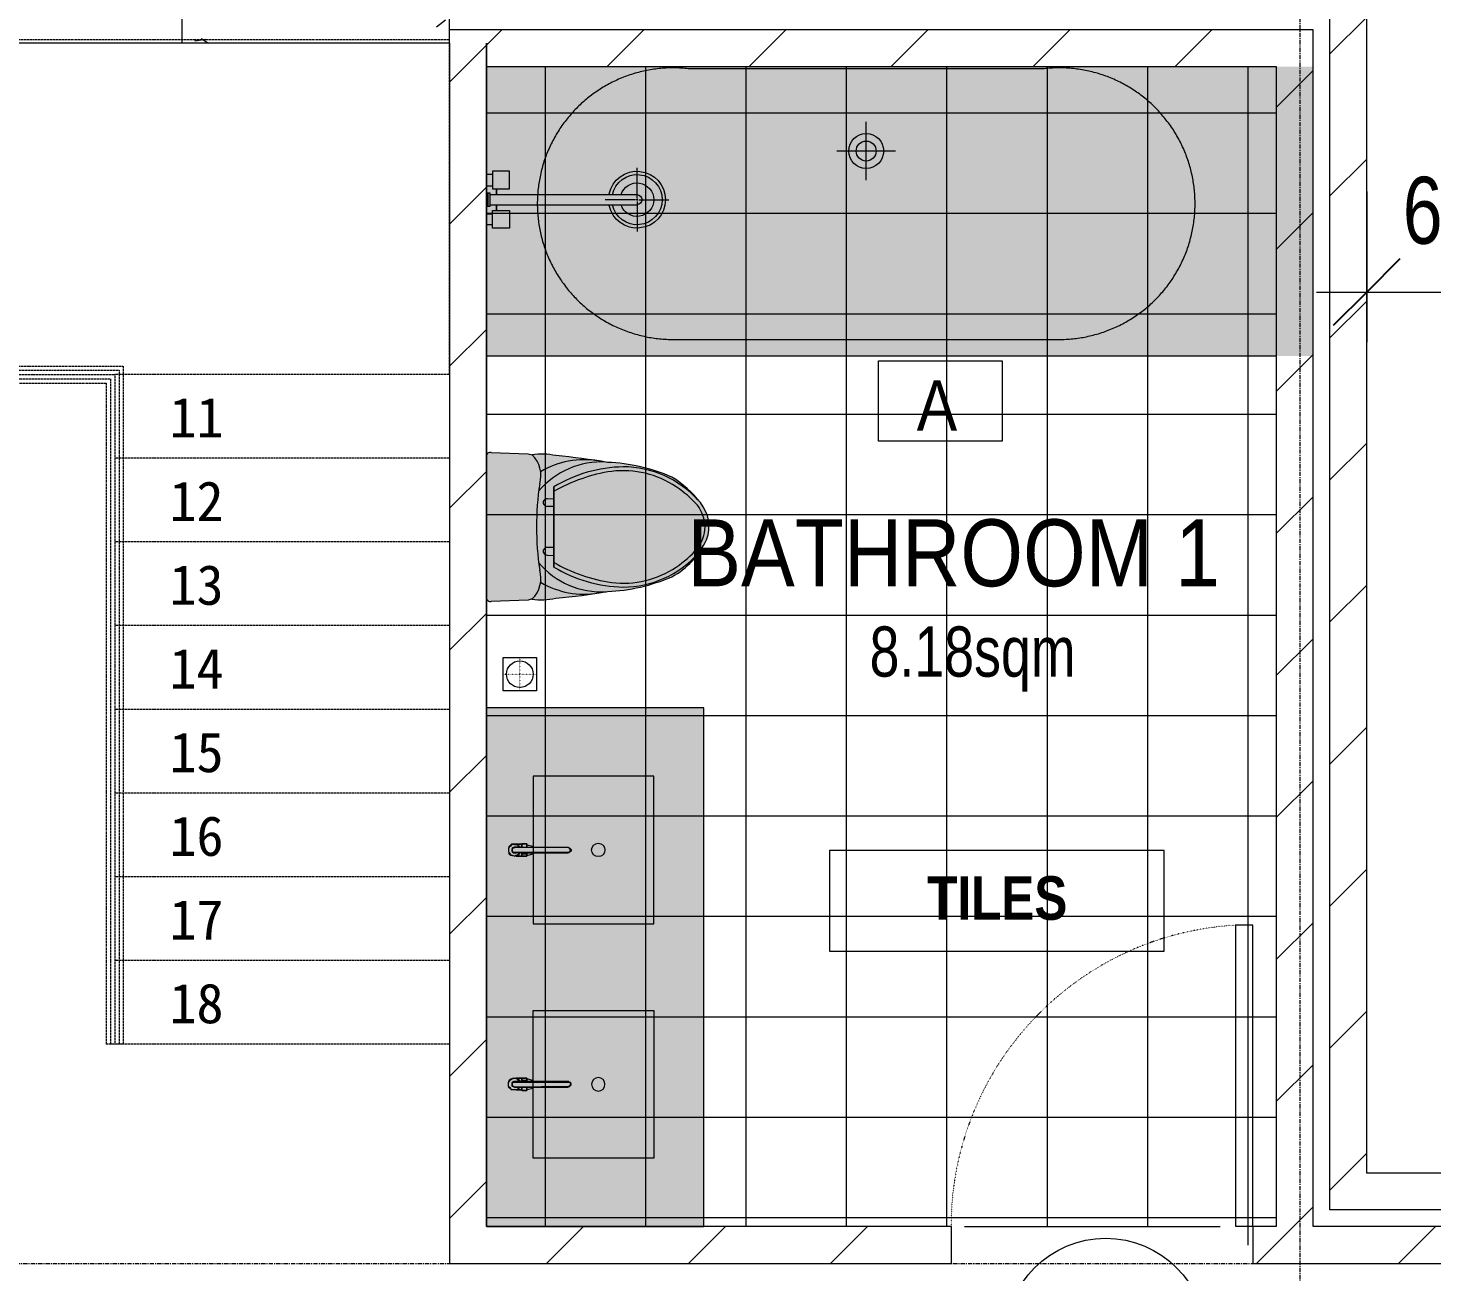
# Model space of a CAD drawing. Header units: millimetres. Extents: x -3370 to 37592, y -25802 to 13127.
# Drawn here: x 19155 to 23349, y 738 to 4453 of the extents above; entities that cross this region are included whole.
import ezdxf

# ---------------------------------------------------------------- set-up
doc = ezdxf.new("R2010")
doc.units = ezdxf.units.MM
for name, pattern in [('Dash - Tight', [4.5, 3, -1.5]), ('Dot - Tight', [1, 0, -1]), ('Grid Line', [22.225, 12.7, -3.175, 3.175, -3.175]), ('IMPORT-IMPORT-IMPORT-DASHDOT', [1016, 508, -254, 0, -254]), ('T-swing', [1.2, 0, -0.6, 0, -0.6])]:
    doc.linetypes.add(name, pattern=pattern)
for name, color, linetype, lineweight in [('A-ANNO-DIMS', 211, 'Continuous', 9), ('A-ANNO-DIMS-100', 211, 'Continuous', 9), ('A-ANNO-NOTE', 131, 'Continuous', 9), ('A-AREA-IDEN', 2, 'Continuous', 25), ('A-AREA-PATT', 32, 'Continuous', 9), ('A-DETL-GENF', 92, 'Continuous', 9), ('A-DETL-HDLN', 90, 'Dot - Tight', 9), ('A-DETL-THIN', 151, 'Continuous', 9), ('A-DOOR', 31, 'Continuous', 9), ('A-DOOR-IDEN', 31, 'Continuous', 9), ('A-FLOR-HRAL', 11, 'Continuous', 9), ('A-FLOR-HRAL-MBND', 5, 'Dash - Tight', 9), ('A-WALL', 113, 'Continuous', 18), ('A-WALL-PATT', 111, 'Continuous', 18), ('G-ANNO-TEXT', 231, 'Continuous', 9), ('LG Furniture_dwg _2_', 8, 'Continuous', 9), ('S-GRID', 1, 'Continuous', 9), ('S-STRS-ANNO', 31, 'Continuous', 9), ('S-STRS-MBND', 31, 'Dash - Tight', 9), ('图层 01', 7, 'Continuous', 9)]:
    doc.layers.add(name, color=color, linetype=linetype, lineweight=lineweight)
doc.styles.add('Avenir', font='', dxfattribs={"width": 0.9, "height": 150})
doc.styles.add('Avenir Heavy', font='', dxfattribs={"width": 0.9, "height": 200})
doc.styles.add('Avenir Medium', font='', dxfattribs={"width": 0.8, "height": 150})
doc.styles.add('Avenir_1', font='', dxfattribs={"width": 0.8, "height": 200})
doc.styles.add('Avenir_B_2', font='', dxfattribs={"width": 0.85, "height": 130})
doc.styles.add('宋体', font='', dxfattribs={"height": 119.0625})
doc.styles.get('Avenir').set_extended_font_data('Avenir')
doc.styles.get('Avenir Heavy').set_extended_font_data('Avenir Heavy')
doc.styles.get('Avenir Medium').set_extended_font_data('Avenir Medium')
doc.styles.get('Avenir_1').set_extended_font_data('Avenir')
doc.styles.get('Avenir_B_2').set_extended_font_data('Avenir', bold=True)
doc.styles.get('宋体').set_extended_font_data('SimSun')
doc.dimstyles.new('OJID-2_0mm_Diagonal_Tick', dxfattribs={"dimscale": 304.8, "dimtxt": 282.499429, "dimasz": 0.656168, "dimexe": 0.492126, "dimexo": 0.0625, "dimgap": 0.164042, "dimtad": 1, "dimdsep": 46, "dimtxsty": 'Avenir_1', "dimblk1": 'OBLIQUE', "dimblk2": 'OBLIQUE', "dimsah": 1, "dimcen": 0.09, "dimdle": 0.492126, "dimazin": 3, "dimtfac": 1, "dimtdec": 4, "dimtix": 1, "dimtmove": 0, "dimatfit": 3, "dimfxl": 0.984252, "dimfxlon": 1, "dimtvp": 1, "dimtolj": 1, "dimarcsym": 2})
pattern_1 = [(45, (0, 0), (-212.132, 212.132), [])]

# ---------------------------------------------------------------- blocks, each defined once
blk = doc.blocks.new('栏杆扶手 - 栏杆扶手-1525653-Lower Ground Floor')
at = {"layer": 'A-FLOR-HRAL'}
for p, q in [((18344, 3151.5), (18318.6, 3139.7)), ((18344, 3151.5), (18318.6, 3139.7)), ((18344, 3151.5), (18318.6, 3139.7)), ((18344, 3151.5), (18331.3, 3145.6)), ((18344, 3151.5), (18331.3, 3145.6)), ((18344, 3151.5), (18331.3, 3145.6)), ((18331.3, 3142.6), (18331.3, 3145.6)), ((18356.7, 3151.5), (18344, 3151.5)), ((18356.7, 3151.5), (18344, 3151.5)), ((18369.4, 3151.5), (18344, 3151.5)), ((18356.7, 3151.5), (18344, 3151.5)), ((18369.4, 3151.5), (18344, 3151.5)), ((18369.4, 3151.5), (18344, 3151.5)), ((18356.7, 3148.6), (18356.7, 3151.5)), ((18369.4, 1168.4), (18369.4, 3151.5)), ((18318.6, 1168.4), (18318.6, 3139.7)), ((18369.4, 1168.4), (18318.6, 1168.4))]:
    blk.add_line(p, q, dxfattribs=at)
at = {"layer": 'A-FLOR-HRAL-MBND'}
for p, q in [((18318.6, 3443.8), (19439.4, 3443.8)), ((18318.6, 3139.7), (18318.6, 3443.8)), ((19439.4, 3443.8), (19439.4, 1668.4)), ((18331.3, 3431.1), (19426.7, 3431.1)), ((18331.3, 3145.6), (18331.3, 3431.1)), ((18331.3, 3431.1), (19426.7, 3431.1)), ((18331.3, 3145.6), (18331.3, 3431.1)), ((18356.7, 3405.7), (19401.3, 3405.7)), ((18356.7, 3151.5), (18356.7, 3405.7)), ((18356.7, 3405.7), (19401.3, 3405.7)), ((18356.7, 3151.5), (18356.7, 3405.7)), ((19401.3, 3405.7), (19401.3, 1668.4)), ((19401.3, 3405.7), (19401.3, 1668.4)), ((19426.7, 3431.1), (19426.7, 1668.4)), ((19426.7, 3431.1), (19426.7, 1668.4)), ((18369.4, 3393), (19388.6, 3393)), ((18369.4, 3151.5), (18369.4, 3393)), ((19388.6, 3393), (19388.6, 1668.4)), ((19388.6, 1668.4), (19388.6, 1418.4)), ((19401.3, 1668.4), (19401.3, 1418.4)), ((19401.3, 1668.4), (19401.3, 1418.4)), ((19426.7, 1668.4), (19426.7, 1418.4)), ((19426.7, 1668.4), (19426.7, 1418.4)), ((19439.4, 1668.4), (19439.4, 1418.4)), ((19439.4, 1418.4), (19388.6, 1418.4)), ((19426.7, 1418.4), (19401.3, 1418.4)), ((19426.7, 1418.4), (19401.3, 1418.4))]:
    blk.add_line(p, q, dxfattribs=at)
blk = doc.blocks.new('M_Single-Flush - 900 x 2400mm In-1960867-Lower Ground Floor')
at = {"layer": 'A-DOOR'}
for p, q in [((399, 55), (399, 955.2)), ((450, 955.2), (399, 955.2)), ((450, 55), (450, 955.2)), ((450, 55), (399, 55))]:
    blk.add_line(p, q, dxfattribs=at)
at = {"layer": 'A-DOOR', "linetype": 'T-swing'}
blk.add_arc((450, 55), 901.7, 93.2424, 180, dxfattribs=at)
blk = doc.blocks.new('LG Furniture_dwg _2__LG Furniture_dwg _2__LG Furniture_dwg_30-1786694-Lower Ground Floor-2227241-Lower Ground Floor-2333695-Lower Ground Floor')
at = {"layer": 'LG Furniture_dwg _2_', "color": 7}
for p, q in [((-3354.9, -9638.9), (-4213.8, -9638.9)), ((-4176.4, -10240.7), (-3384.4, -10240.7))]:
    blk.add_line(p, q, dxfattribs=at)
at = {"layer": 'LG Furniture_dwg _2_', "color": 7, "linetype": 'IMPORT-IMPORT-IMPORT-DASHDOT'}
for p, q in [((-3780.4, -9992.7), (-3780.4, -10122.7)), ((-3845.4, -10057.7), (-3715.4, -10057.7))]:
    blk.add_line(p, q, dxfattribs=at)
at = {"layer": 'LG Furniture_dwg _2_', "color": 7}
for radius in [38.9, 22.2]:
    blk.add_circle((-3780.4, -10057.7), radius, dxfattribs=at)
for points, knots in [([(-4205.9, -9638.9), (-4336.4, -9637.2), (-4427.1, -9731.1), (-4517.7, -9825.1), (-4511.3, -9955.5), (-4504.9, -10085.9), (-4405.5, -10170.5), (-4306.1, -10255.2), (-4176.4, -10240.7)], [0, 0, 0, 246.441837, 246.441837, 492.883675, 492.883675, 739.325512, 739.325512, 985.76735, 985.76735, 985.76735]), ([(-3384.4, -10240.7), (-3254.7, -10255.2), (-3155.3, -10170.5), (-3055.9, -10085.9), (-3049.5, -9955.5), (-3043.1, -9825.1), (-3133.8, -9731.1), (-3224.4, -9637.2), (-3354.9, -9638.9)], [1977.74235, 1977.74235, 1977.74235, 2224.184187, 2224.184187, 2470.626025, 2470.626025, 2717.067862, 2717.067862, 2963.509699, 2963.509699, 2963.509699])]:
    blk.add_rational_spline(points, [1, 0.917833031215, 1, 0.917833031215, 1, 0.917833031215, 1, 0.917833031215, 1], degree=2, knots=knots, dxfattribs=at)
blk = doc.blocks.new('LG Furniture_dwg _2__LG Furniture_dwg _2__LG Furniture_dwg_A$C392C6697-1786691-Lower Ground Floor-2227239-Lower Ground Floor-2333694-Lower Ground Floor')
at = {"layer": '图层 01'}
for p, q in [((-510.7, -131), (-507.3, -112.3)), ((-478.5, -131), (-483.6, -112.3))]:
    blk.add_line(p, q, dxfattribs=at)
at = {"layer": '图层 01', "flags": 128}
for points in [[(-715.8, 248.2), (-715.8, -112.3), (-275.1, -112.3), (-275.1, 248.2)], [(-503.9, -185.3), (-512.4, -176.8), (-510.7, -159.8), (-503.9, -153), (-503.9, -170), (-502.3, -170), (-502.3, -173.4), (-500.6, -175.1), (-490.4, -175.1), (-488.7, -171.7), (-488.7, -153), (-485.3, -154.7), (-481.9, -154.7), (-481.9, -158.1), (-480.2, -159.8), (-478.5, -159.8), (-478.5, -164.9), (-476.8, -166.6), (-478.5, -173.4), (-480.2, -178.5), (-481.9, -181.9), (-485.3, -183.6), (-487, -185.3), (-485.3, -183.6), (-481.9, -181.9), (-480.2, -178.5), (-478.5, -173.4), (-476.8, -148), (-476.8, -131), (-487, -131), (-487, -7.2), (-488.7, -7.2), (-488.7, -3.8), (-490.4, -3.8), (-490.4, -0.4), (-495.5, -0.4), (-497.2, 1.3), (-497.2, -0.4), (-500.6, -2.1), (-502.3, -7.2), (-503.9, -131), (-514.1, -131), (-514.1, -146.3), (-512.4, -146.3), (-512.4, -176.8)], [(-503.9, -146.3), (-503.9, -131), (-514.1, -131), (-514.1, -146.3)]]:
    blk.add_lwpolyline(points, close=True, dxfattribs=at)
for points in [[(-487, -7.2), (-487, -12.3), (-487, -24.2), (-487, -42.8), (-487, -64.9), (-487, -90.3), (-487, -114), (-487, -136.1), (-487, -153), (-487, -163.2), (-487, -166.6), (-487, -170), (-488.7, -171.7), (-490.4, -173.4), (-490.4, -175.1), (-493.8, -175.1), (-495.5, -175.1), (-497.2, -175.1), (-498.9, -175.1), (-500.6, -173.4), (-502.3, -171.7), (-502.3, -170), (-503.9, -166.6), (-503.9, -161.5), (-503.9, -149.7), (-503.9, -131), (-503.9, -109), (-503.9, -85.2), (-503.9, -61.5), (-503.9, -39.4), (-503.9, -22.5), (-503.9, -10.6), (-503.9, -7.2), (-502.2, -5.5), (-502.2, -3.8), (-500.6, -2.1), (-498.9, -0.4), (-497.2, 1.3), (-495.5, 1.3), (-493.8, 1.3), (-490.4, -0.4), (-490.4, -2.1), (-488.7, -3.8), (-487, -5.5), (-487, -7.2)], [(-490.4, -175.1), (-488.7, -173.4), (-487, -171.7), (-487, -161.5), (-488.7, -161.5), (-488.7, -3.8), (-490.4, -3.8), (-495.5, 1.3), (-495.5, -0.4), (-498.9, -2.1), (-502.3, -5.5), (-503.9, -170), (-502.3, -170), (-502.3, -173.4), (-500.6, -175.1)], [(-512.4, -163.2), (-512.4, -146.3), (-510.7, -146.3), (-507.3, -146.3), (-503.9, -146.3), (-505.6, -146.3), (-509, -146.3), (-512.4, -146.3), (-514.1, -146.3), (-514.1, -131)], [(-510.7, -159.8), (-512.4, -159.8), (-512.4, -161.5), (-512.4, -159.8), (-510.7, -159.8), (-505.6, -154.7), (-503.9, -151.4), (-503.9, -146.3), (-512.4, -146.3), (-512.4, -159.8)], [(-503.9, -151.4), (-507.3, -154.7), (-510.7, -158.1), (-512.4, -163.2), (-512.4, -166.6), (-512.4, -171.7), (-510.7, -176.8), (-507.3, -180.2), (-503.9, -183.6), (-500.6, -185.3), (-495.5, -185.3), (-490.4, -185.3), (-487, -183.6), (-481.9, -180.2), (-480.2, -176.8), (-478.5, -171.7), (-476.8, -166.6), (-478.5, -163.2), (-480.2, -158.1), (-481.9, -154.7), (-487, -151.4)], [(-483.6, -131), (-487, -131), (-483.6, -131), (-483.6, -146.3), (-487, -146.3), (-483.6, -146.3), (-480.2, -146.3), (-476.8, -146.3), (-476.8, -163.2), (-476.8, -146.3), (-487, -146.3), (-487, -153), (-483.6, -156.4), (-480.2, -156.4), (-480.2, -159.8), (-478.5, -159.8), (-478.5, -163.2), (-476.8, -163.2)], [(-478.5, -146.3), (-480.2, -146.3), (-481.9, -146.3), (-487, -146.3), (-487, -131)], [(-476.8, -146.3), (-483.6, -146.3), (-483.6, -131), (-476.8, -131), (-476.8, -146.3), (-476.8, -131)], [(-480.2, -156.4), (-481.9, -156.4), (-480.2, -156.4)]]:
    blk.add_lwpolyline(points, dxfattribs=at)
at = {"layer": '图层 01'}
blk.add_circle((-495.5, 82.5), 20, dxfattribs=at)
for points in [[(-514.1, -131), (-514.1, -131), (-512.4, -131), (-512.4, -131)], [(-512.4, -131), (-512.4, -131), (-514.1, -131), (-514.1, -131)], [(-512.4, -131), (-512.4, -131), (-509, -131), (-509, -131)], [(-509, -131), (-509, -131), (-512.4, -131), (-512.4, -131)], [(-509, -131), (-509, -131), (-505.6, -131), (-505.6, -131)], [(-505.6, -131), (-505.6, -131), (-509, -131), (-509, -131)], [(-505.6, -131), (-505.6, -131), (-503.9, -131), (-503.9, -131)], [(-503.9, -131), (-503.9, -131), (-505.6, -131), (-505.6, -131)], [(-481.9, -131), (-481.9, -131), (-487, -131), (-487, -131)], [(-483.6, -131), (-483.6, -131), (-480.2, -131), (-480.2, -131)], [(-480.2, -131), (-480.2, -131), (-481.9, -131), (-481.9, -131)], [(-476.8, -131), (-476.8, -131), (-480.2, -131), (-480.2, -131)], [(-480.2, -131), (-480.2, -131), (-476.8, -131), (-476.8, -131)], [(-478.5, -161.5), (-478.5, -161.5), (-478.5, -159.8), (-478.5, -159.8)], [(-478.5, -159.8), (-478.5, -159.8), (-478.5, -161.5), (-478.5, -161.5)]]:
    blk.add_open_spline(points, degree=3, dxfattribs=at)
blk = doc.blocks.new('LG Furniture_dwg _2__LG Furniture_dwg _2__LG Furniture_dwg_A$C392C6697-1786695-Lower Ground Floor-2227242-Lower Ground Floor-2333696-Lower Ground Floor')
at = {"layer": '图层 01'}
for p, q in [((-510.7, -131), (-507.3, -112.3)), ((-478.5, -131), (-483.6, -112.3))]:
    blk.add_line(p, q, dxfattribs=at)
at = {"layer": '图层 01', "flags": 128}
for points in [[(-715.8, 248.2), (-715.8, -112.3), (-275.1, -112.3), (-275.1, 248.2)], [(-503.9, -185.3), (-512.4, -176.8), (-510.7, -159.8), (-503.9, -153), (-503.9, -170), (-502.3, -170), (-502.3, -173.4), (-500.6, -175.1), (-490.4, -175.1), (-488.7, -171.7), (-488.7, -153), (-485.3, -154.7), (-481.9, -154.7), (-481.9, -158.1), (-480.2, -159.8), (-478.5, -159.8), (-478.5, -164.9), (-476.8, -166.6), (-478.5, -173.4), (-480.2, -178.5), (-481.9, -181.9), (-485.3, -183.6), (-487, -185.3), (-485.3, -183.6), (-481.9, -181.9), (-480.2, -178.5), (-478.5, -173.4), (-476.8, -148), (-476.8, -131), (-487, -131), (-487, -7.2), (-488.7, -7.2), (-488.7, -3.8), (-490.4, -3.8), (-490.4, -0.4), (-495.5, -0.4), (-497.2, 1.3), (-497.2, -0.4), (-500.6, -2.1), (-502.3, -7.2), (-503.9, -131), (-514.1, -131), (-514.1, -146.3), (-512.4, -146.3), (-512.4, -176.8)], [(-503.9, -146.3), (-503.9, -131), (-514.1, -131), (-514.1, -146.3)]]:
    blk.add_lwpolyline(points, close=True, dxfattribs=at)
for points in [[(-487, -7.2), (-487, -12.3), (-487, -24.2), (-487, -42.8), (-487, -64.9), (-487, -90.3), (-487, -114), (-487, -136.1), (-487, -153), (-487, -163.2), (-487, -166.6), (-487, -170), (-488.7, -171.7), (-490.4, -173.4), (-490.4, -175.1), (-493.8, -175.1), (-495.5, -175.1), (-497.2, -175.1), (-498.9, -175.1), (-500.6, -173.4), (-502.3, -171.7), (-502.3, -170), (-503.9, -166.6), (-503.9, -161.5), (-503.9, -149.7), (-503.9, -131), (-503.9, -109), (-503.9, -85.2), (-503.9, -61.5), (-503.9, -39.4), (-503.9, -22.5), (-503.9, -10.6), (-503.9, -7.2), (-502.2, -5.5), (-502.2, -3.8), (-500.6, -2.1), (-498.9, -0.4), (-497.2, 1.3), (-495.5, 1.3), (-493.8, 1.3), (-490.4, -0.4), (-490.4, -2.1), (-488.7, -3.8), (-487, -5.5), (-487, -7.2)], [(-490.4, -175.1), (-488.7, -173.4), (-487, -171.7), (-487, -161.5), (-488.7, -161.5), (-488.7, -3.8), (-490.4, -3.8), (-495.5, 1.3), (-495.5, -0.4), (-498.9, -2.1), (-502.3, -5.5), (-503.9, -170), (-502.3, -170), (-502.3, -173.4), (-500.6, -175.1)], [(-512.4, -163.2), (-512.4, -146.3), (-510.7, -146.3), (-507.3, -146.3), (-503.9, -146.3), (-505.6, -146.3), (-509, -146.3), (-512.4, -146.3), (-514.1, -146.3), (-514.1, -131)], [(-510.7, -159.8), (-512.4, -159.8), (-512.4, -161.5), (-512.4, -159.8), (-510.7, -159.8), (-505.6, -154.7), (-503.9, -151.4), (-503.9, -146.3), (-512.4, -146.3), (-512.4, -159.8)], [(-503.9, -151.4), (-507.3, -154.7), (-510.7, -158.1), (-512.4, -163.2), (-512.4, -166.6), (-512.4, -171.7), (-510.7, -176.8), (-507.3, -180.2), (-503.9, -183.6), (-500.6, -185.3), (-495.5, -185.3), (-490.4, -185.3), (-487, -183.6), (-481.9, -180.2), (-480.2, -176.8), (-478.5, -171.7), (-476.8, -166.6), (-478.5, -163.2), (-480.2, -158.1), (-481.9, -154.7), (-487, -151.4)], [(-483.6, -131), (-487, -131), (-483.6, -131), (-483.6, -146.3), (-487, -146.3), (-483.6, -146.3), (-480.2, -146.3), (-476.8, -146.3), (-476.8, -163.2), (-476.8, -146.3), (-487, -146.3), (-487, -153), (-483.6, -156.4), (-480.2, -156.4), (-480.2, -159.8), (-478.5, -159.8), (-478.5, -163.2), (-476.8, -163.2)], [(-478.5, -146.3), (-480.2, -146.3), (-481.9, -146.3), (-487, -146.3), (-487, -131)], [(-476.8, -146.3), (-483.6, -146.3), (-483.6, -131), (-476.8, -131), (-476.8, -146.3), (-476.8, -131)], [(-480.2, -156.4), (-481.9, -156.4), (-480.2, -156.4)]]:
    blk.add_lwpolyline(points, dxfattribs=at)
at = {"layer": '图层 01'}
blk.add_circle((-495.5, 82.5), 20, dxfattribs=at)
for points in [[(-514.1, -131), (-514.1, -131), (-512.4, -131), (-512.4, -131)], [(-512.4, -131), (-512.4, -131), (-514.1, -131), (-514.1, -131)], [(-512.4, -131), (-512.4, -131), (-509, -131), (-509, -131)], [(-509, -131), (-509, -131), (-512.4, -131), (-512.4, -131)], [(-509, -131), (-509, -131), (-505.6, -131), (-505.6, -131)], [(-505.6, -131), (-505.6, -131), (-509, -131), (-509, -131)], [(-505.6, -131), (-505.6, -131), (-503.9, -131), (-503.9, -131)], [(-503.9, -131), (-503.9, -131), (-505.6, -131), (-505.6, -131)], [(-481.9, -131), (-481.9, -131), (-487, -131), (-487, -131)], [(-483.6, -131), (-483.6, -131), (-480.2, -131), (-480.2, -131)], [(-480.2, -131), (-480.2, -131), (-481.9, -131), (-481.9, -131)], [(-476.8, -131), (-476.8, -131), (-480.2, -131), (-480.2, -131)], [(-480.2, -131), (-480.2, -131), (-476.8, -131), (-476.8, -131)], [(-478.5, -161.5), (-478.5, -161.5), (-478.5, -159.8), (-478.5, -159.8)], [(-478.5, -159.8), (-478.5, -159.8), (-478.5, -161.5), (-478.5, -161.5)]]:
    blk.add_open_spline(points, degree=3, dxfattribs=at)
blk = doc.blocks.new('LG Furniture_dwg _2__LG Furniture_dwg _2__LG Furniture_dwg_做成ACAD TuKuai0410-V23-Lower Ground Floor-2227243-Lower Ground Floor-2333697-Lower Ground Floor')
at = {"layer": '图层 01'}
for p, q in [((0, -211.1), (0, 211.1)), ((181.2, 84.1), (200.8, 85.1)), ((200.6, 61.3), (181.2, 61.5)), ((200.6, -61.3), (181.2, -61.5)), ((181.2, -84.1), (200.8, -85.1))]:
    blk.add_line(p, q, dxfattribs=at)
at = {"layer": '图层 01', "flags": 128}
for points in [[(14, 222.4), (124.8, 218.8), (136.6, 215.2)], [(201.1, -119.9), (201.1, 119.9), (201.1, -119.9), (201.1, 119.9)], [(136.6, -215.2), (124.8, -218.8), (14, -222.4)]]:
    blk.add_lwpolyline(points, dxfattribs=at)
at = {"layer": '图层 01'}
for centre, radius, start, end in [((11.6, 211.1), 11.6, 77.816, 180), ((164.6, 11.8), 205.8, 77.8819, 98.1295), ((77.3, 153.5), 85.6, 343.1753, 46.1405), ((21.9, -1810.3), 2031.8, 80.3609, 84.7498), ((343.3, -50.2), 244.2, 86.6529, 140.0755), ((291.6, -50.7), 251.6, 80.0154, 120.9839), ((418.3, -244.6), 424.2, 91.2487, 120.7875), ((418.3, -244.6), 424.2, 91.2487, 120.7875), ((418.3, -244.6), 424.2, 91.2487, 120.7875), ((338.1, -353.5), 546.9, 66.774, 87.4835), ((409, -115.2), 283.2, 56.0812, 97.0229), ((408.1, -122.6), 302.1, 42.1307, 89.834), ((408.1, -122.6), 302.1, 42.1307, 89.834), ((408.1, -122.6), 302.1, 42.1307, 89.834), ((1027.3, 0), 877.6, 171.5645, 188.4355), ((444.1, -314.7), 485.7, 98.2525, 120.0388), ((396.8, -112.4), 304.9, 37.339, 59.0201), ((181, 72.8), 11.3, 88.9403, 271.0597), ((371.8, -170.5), 349.9, 42.3567, 56.0812), ((535.5, -5.2), 118.2, 2.542, 36.6053), ((554.6, 1.5), 110.5, 338.8962, 39.9839), ((440.5, 61.3), 238.9, 298.3069, 335.3734), ((535.5, 5.2), 118.2, 323.3947, 357.458), ((181, -72.8), 11.3, 88.9403, 271.0597), ((408.1, 122.6), 302.1, 270.166, 317.8693), ((408.1, 122.6), 302.1, 270.166, 317.8693), ((408.1, 122.6), 302.1, 270.166, 317.8693), ((371.8, 170.5), 349.9, 303.9188, 317.6433), ((343.3, 50.2), 244.2, 219.9245, 273.3471), ((444.1, 314.7), 485.7, 239.9612, 261.7475), ((418.3, 244.6), 424.2, 239.2125, 268.7513), ((418.3, 244.6), 424.2, 239.2125, 268.7513), ((418.3, 244.6), 424.2, 239.2125, 268.7513), ((409, 115.2), 283.2, 262.9771, 303.9188), ((77.3, -153.5), 85.6, 313.8595, 16.8247), ((291.6, 50.7), 251.6, 239.0161, 279.9846), ((338.1, 353.5), 546.9, 272.5165, 293.226), ((21.9, 1810.3), 2031.8, 275.2502, 279.6391), ((11.6, -211.1), 11.6, 180, 282.184), ((164.6, -11.8), 205.8, 261.8705, 282.1181)]:
    blk.add_arc(centre, radius, start, end, dxfattribs=at)
blk = doc.blocks.new('LG Furniture_dwg _2__LG Furniture_dwg _2__LG Furniture_dwg_A$C4C12256C-1786701-Lower Ground Floor-2227252-Lower Ground Floor-2333703-Lower Ground Floor')
at = {"layer": '图层 01'}
for p, q in [((-450, 5), (-450, 95)), ((-18, 75.2), (0, 75.2)), ((-10, 15), (-450, 15)), ((-450, 2.5), (-450, -2.5)), ((0, 41.8), (-18, 41.8)), ((-5, -20), (-5, 20)), ((-455, 0), (-545, 0)), ((-452.5, 0), (-447.5, 0)), ((-450, -5), (-450, -95)), ((-10, -15), (-450, -15)), ((-445, 0), (-355, 0)), ((0, -41.8), (-18, -41.8)), ((-18, -75.2), (0, -75.2))]:
    blk.add_line(p, q, dxfattribs=at)
at = {"layer": '图层 01', "flags": 128}
for points in [[(-18, 32.1), (-69.4, 32.1), (-69.4, 84.9), (-18, 84.9), (-18, 32.1)], [(-18, -32.1), (-69.4, -32.1), (-69.4, -84.9), (-18, -84.9), (-18, -32.1)]]:
    blk.add_lwpolyline(points, dxfattribs=at)
for points in [[(-30, 15), (-30, 32.1)], [(-10, 20), (-10, -20), (0, -20), (0, 20)], [(-30, -32.1), (-30, -15)]]:
    blk.add_lwpolyline(points, close=True, dxfattribs=at)
at = {"layer": '图层 01'}
for radius, start, end in [(85, 11.537, 348.463), (75, 11.537, 348.463), (50, 17.4576, 342.5424), (15, 90, 270)]:
    blk.add_arc((-450, 0), radius, start, end, dxfattribs=at)
blk = doc.blocks.new('LG Furniture_dwg _2__LG Furniture_dwg _2_-2222735-Lower Ground Floor-2333706-Lower Ground Floor')
at = {"layer": '图层 01', "flags": 128}
blk.add_lwpolyline([(62773.4, 4178.8), (60413.4, 4178.8), (60413.4, 5113.8), (60413.4, 1578.8), (61063.4, 1578.8), (61063.4, 3128.8), (60413.4, 3128.8), (60413.4, 1578.8), (61063.4, 1578.8)], dxfattribs=at)
at = {"xscale": 1.343656525570939, "yscale": 1.343656525570939, "zscale": 1.343656525570939, "rotation": 180}
blk.add_blockref('LG Furniture_dwg _2__LG Furniture_dwg _2__LG Furniture_dwg_30-1786694-Lower Ground Floor-2227241-Lower Ground Floor-2333695-Lower Ground Floor', (56468.5, -8722.5), dxfattribs=at)
at = {"extrusion": (0, 0, -1), "zscale": -1}
blk.add_blockref('LG Furniture_dwg _2__LG Furniture_dwg _2__LG Furniture_dwg_A$C4C12256C-1786701-Lower Ground Floor-2227252-Lower Ground Floor-2333703-Lower Ground Floor', (-60413.4, 4646.3), dxfattribs=at)
blk.add_blockref('LG Furniture_dwg _2__LG Furniture_dwg _2__LG Furniture_dwg_做成ACAD TuKuai0410-V23-Lower Ground Floor-2227243-Lower Ground Floor-2333697-Lower Ground Floor', (60413.4, 3668.8))
at = {"rotation": 270}
blk.add_blockref('LG Furniture_dwg _2__LG Furniture_dwg _2__LG Furniture_dwg_A$C392C6697-1786691-Lower Ground Floor-2227239-Lower Ground Floor-2333694-Lower Ground Floor', (60665.2, 2208.4), dxfattribs=at)
at = {"extrusion": (0, 0, -1), "zscale": -1.000000000000001, "rotation": 90}
blk.add_blockref('LG Furniture_dwg _2__LG Furniture_dwg _2__LG Furniture_dwg_A$C392C6697-1786695-Lower Ground Floor-2227242-Lower Ground Floor-2333696-Lower Ground Floor', (-60665.2, 2499.3), dxfattribs=at)
blk = doc.blocks.new('LG Furniture_dwg _2_-2222735-Lower Ground Floor')
blk.add_blockref('LG Furniture_dwg _2__LG Furniture_dwg _2_-2222735-Lower Ground Floor-2333706-Lower Ground Floor', (-39889.3, -705.5))
blk = doc.blocks.new('DIMBLOCK30-Lower Ground Floor')
at = {"layer": 'A-ANNO-DIMS-100'}
for p, q in [((23154, 3964.9), (23154, 3514.9)), ((23154, 3664.9), (23154, 3964.9)), ((23754, 3964.9), (23754, 3514.9)), ((23754, 3664.9), (23754, 3964.9)), ((23004, 3664.9), (23904, 3664.9))]:
    blk.add_line(p, q, dxfattribs=at)
at = {"layer": 'A-ANNO-DIMS-100', "lineweight": 25}
for p, q in [((23154, 3664.9), (23254, 3764.9)), ((23754, 3664.9), (23854, 3764.9)), ((23154, 3664.9), (23054, 3564.9)), ((23754, 3664.9), (23654, 3564.9))]:
    blk.add_line(p, q, dxfattribs=at)
at = {"layer": 'A-ANNO-DIMS-100', "color": 0, "insert": (23261.9, 4009.1), "char_height": 200, "width": 461.039, "attachment_point": 1, "line_spacing_factor": 1.129998, "style": 'Avenir_1'}
blk.add_mtext('600', dxfattribs=at)
blk = doc.blocks.new('_Oblique')
at = {"color": 0, "linetype": 'ByBlock', "lineweight": -2}
blk.add_line((-0.5, -0.5), (0.5, 0.5), dxfattribs=at)
blk = doc.blocks.new('Annotation - Tag Door - Annotation - Tag Door-163460-Lower Ground Floor')
at = {"layer": 'A-DOOR-IDEN'}
blk.add_circle((0, 0), 3, dxfattribs=at)
blk = doc.blocks.new('OJID - Material Marks - OJID - Material Marks-1690541-Lower Ground Floor')
at = {"layer": 'A-ANNO-NOTE'}
for p, q in [((10, 3), (0, 3)), ((0, 3), (0, 0)), ((10, 0), (10, 3)), ((0, 0), (10, 0))]:
    blk.add_line(p, q, dxfattribs=at)

msp = doc.modelspace()

# ---------------------------------------------------------------- hatches: boundary and pattern name
at = {"layer": 'A-AREA-PATT'}
h = msp.add_hatch(dxfattribs=at)
h.set_pattern_fill('FP_3', color=55, style=0, pattern_type=2)
h.set_pattern_definition([(0, (0, 0), (0, 300), []), (90, (0, 0), (-300, 2e-14), [])])
h.paths.add_polyline_path([(22814.04, 818.364), (22814.04, 873.364), (22884.04, 873.364), (22884.04, 4338.364), (20524.04, 4338.364), (20524.04, 873.364), (21914.04, 873.364), (21914.04, 818.364), (21952.348, 818.364), (21952.348, 873.364), (22774.04, 873.364), (22774.04, 818.364), (22812.092, 818.364)])
at = {"layer": 'A-DETL-GENF'}
h = msp.add_hatch(color=7, dxfattribs=at)
h.paths.add_polyline_path([(20144.04, -5021.636), (20144.04, -3916.636), (19644.04, -3916.636), (19644.04, -5021.636), (19670.96, -5021.636)])
h.paths.add_polyline_path([(17855.379, -5021.636), (17851.299, -4896.816), (17848.003, -4886.113), (17849.947, -4849.855), (17818.479, -4594.038), (17803.809, -4529.841), (17781.531, -4467.872), (17752.414, -4425.483), (17714.901, -4390.305), (17670.73, -4363.97), (17648.012, -4357.884), (17624.52, -4356.745), (17601.32, -4360.602), (17579.461, -4369.282), (17559.934, -4382.391), (17514.703, -4425.483), (17483.45, -4467.872), (17461.172, -4529.841), (17446.502, -4594.038), (17439.655, -4659.533), (17428.098, -4736.483), (17415.181, -4852.596), (17416.978, -4886.113), (17413.682, -4896.816), (17409.602, -5021.636), (17851.299, -5021.636)])
h.paths.add_polyline_path([(18033.928, -3656.636), (18534.04, -3656.636), (18534.04, -3166.636), (16764.04, -3166.636), (16764.04, -3656.636), (17469.253, -3656.636)])
h.paths.add_polyline_path([(21176.069, -3331.528), (21199.561, -3330.388), (21222.279, -3324.303), (21266.45, -3297.967), (21303.963, -3262.79), (21333.08, -3220.4), (21355.359, -3158.432), (21370.028, -3094.235), (21376.875, -3028.74), (21388.432, -2951.79), (21401.496, -2838.418), (21399.553, -2802.16), (21402.848, -2791.457), (21406.928, -2666.636), (20961.152, -2666.636), (20965.231, -2791.457), (20968.527, -2802.16), (20966.584, -2838.418), (20998.051, -3094.235), (21012.721, -3158.432), (21035, -3220.4), (21069.186, -3266.77), (21111.483, -3305.881), (21131.01, -3318.991), (21152.869, -3327.671)])
h.paths.add_polyline_path([(19534.04, -3056.636), (19644.04, -3056.636), (19644.04, -2666.636), (19388.584, -2667.624), (19388.584, -3056.636), (19394.04, -3056.636)])
h.paths.add_polyline_path([(21174.04, 873.364), (21174.04, 2423.364), (20524.04, 2423.364), (20524.04, 873.364)])
h.paths.add_polyline_path([(17110.827, 873.364), (17234.04, 873.364), (17234.04, 3918.364), (16744.04, 3918.364), (16744.04, 5038.364), (16434.041, 5038.364), (16434.041, 873.364), (16839.04, 873.364)])
h.paths.add_polyline_path([(20524.04, 2740.476), (20648.861, 2744.555), (20659.563, 2747.851), (20695.821, 2745.908), (20951.638, 2777.375), (21015.835, 2792.045), (21077.804, 2814.323), (21120.193, 2843.44), (21155.371, 2880.953), (21181.706, 2925.124), (21187.792, 2947.842), (21188.931, 2971.334), (21185.074, 2994.534), (21174.04, 3019.9), (21163.285, 3035.92), (21120.193, 3081.151), (21077.804, 3112.404), (21015.835, 3134.683), (20951.638, 3149.352), (20886.143, 3156.199), (20809.193, 3167.756), (20695.821, 3180.82), (20659.563, 3178.877), (20648.861, 3182.172), (20524.04, 3186.252), (20524.04, 2744.555)])
h.paths.add_polyline_path([(20524.04, 3473.364), (22994.04, 3473.364), (22994.04, 4338.364), (20524.04, 4338.364), (20524.04, 3543.009)])
at = {"layer": 'A-WALL-PATT', "lineweight": 9}
h = msp.add_hatch(dxfattribs=at)
h.set_pattern_fill('FP_1', color=256, style=0, pattern_type=2)
h.set_pattern_definition([(50, (0, 0), (728.737, -63.756), [76.2, -838.2]), (355, (0, 0), (-140.972, 764.228), [60.96, -670.56]), (100.451, (60.7, -5.3), (587.77, 700.467), [64.76, -712.36]), (46.184, (0, 203.2), (1084.316, -168.17), [114.3, -1257.3]), (96.636, (90.4, 189.2), (949.61, 989.71), [97.14, -1068.54]), (351.184, (0, 203.2), (949.62, 989.7), [91.44, -1005.84]), (21, (101.6, 152.4), (606.458, -409.06), [76.2, -838.2]), (326, (101.6, 152.4), (247.208, 736.753), [60.96, -670.56]), (71.451, (152.14, 118.3), (853.668, 327.685), [64.76, -712.36]), (37.5, (0, 0), (12.3547, 338.22), [33.528, -628.904, 33.528, -647.192, -673.1]), (37.5, (0, 0), (12.3547, 338.22), [-1343.152, 33.528, -639.572]), (7.5, (0, 0), (267.279, 400.722), [33.528, -354.584, 33.528, -613.664, -256.54]), (7.5, (0, 0), (267.279, 400.722), [-1035.304, 33.528, -223.012]), (327.5, (-226.57, 0), (542.3633, -22.9153), [33.528, -220.472, 33.528, -758.952, -1051.56]), (327.5, (-226.57, 0), (542.3633, -22.9153), [-1046.48, 33.528, -1018.032]), (317.5, (-328.17, 0), (592.517, 101.707), [33.528, -296.672, 33.528, -492.76, -746.76]), (317.5, (-328.17, 0), (592.517, 101.707), [-856.488, 33.528, -713.232])])
h.paths.add_polyline_path([(20217.212, 4408.364), (20414.04, 4408.364), (20414.04, 4608.364), (19614.04, 4608.364), (19614.04, 4408.364), (20214.04, 4408.364)])
h = msp.add_hatch(dxfattribs=at)
h.set_pattern_fill('FP_2', color=256, style=0, pattern_type=2)
h.set_pattern_definition(pattern_1)
h.paths.add_polyline_path([(23044.04, 923.364), (23154.04, 923.364), (23154.04, 4498.364), (23044.04, 4498.364), (23044.04, 963.364)])
h = msp.add_hatch(dxfattribs=at)
h.set_pattern_fill('FP_2', color=256, style=0, pattern_type=2)
h.set_pattern_definition(pattern_1)
h.paths.add_polyline_path([(22231.092, 4338.364), (22994.04, 4338.364), (22994.04, 4448.364), (20414.04, 4448.364), (20414.04, 4338.364), (20524.04, 4338.364)])
h = msp.add_hatch(dxfattribs=at)
h.set_pattern_fill('FP_2', color=256, style=0, pattern_type=2)
h.set_pattern_definition(pattern_1)
h.paths.add_polyline_path([(20414.04, 873.364), (20524.04, 873.364), (20524.04, 4338.364), (20414.04, 4338.364), (20414.04, 1926.935)])
h = msp.add_hatch(dxfattribs=at)
h.set_pattern_fill('FP_2', color=256, style=0, pattern_type=2)
h.set_pattern_definition(pattern_1)
h.paths.add_polyline_path([(22994.04, 763.364), (22994.04, 4338.364), (22884.04, 4338.364), (22884.04, 763.364), (22992.877, 763.364)])
h = msp.add_hatch(dxfattribs=at)
h.set_pattern_fill('FP_2', color=256, style=0, pattern_type=2)
h.set_pattern_definition(pattern_1)
h.paths.add_polyline_path([(27214.04, 923.364), (27214.04, 1033.364), (23154.04, 1033.364), (23154.04, 923.364), (27167.456, 923.364)])
h = msp.add_hatch(dxfattribs=at)
h.set_pattern_fill('FP_2', color=256, style=0, pattern_type=2)
h.set_pattern_definition(pattern_1)
h.paths.add_polyline_path([(22884.04, 763.364), (22884.04, 873.364), (22814.04, 873.364), (22814.04, 763.364), (22880.548, 763.364)])
h.paths.add_polyline_path([(21914.04, 763.364), (21914.04, 873.364), (20414.04, 873.364), (20414.04, 763.364), (21174.04, 763.364)])
h = msp.add_hatch(dxfattribs=at)
h.set_pattern_fill('FP_2', color=256, style=0, pattern_type=2)
h.set_pattern_definition(pattern_1)
h.paths.add_polyline_path([(24791.225, 763.364), (27054.04, 763.364), (27054.04, 873.364), (22994.04, 873.364), (22994.04, 763.364), (23403.249, 763.364)])

# ---------------------------------------------------------------- linework, layer by layer
at = {"layer": 'A-DETL-HDLN'}
for p, q in [((20624.04, 2573.364), (20624.04, 2473.364)), ((20574.04, 2523.364), (20674.04, 2523.364))]:
    msp.add_line(p, q, dxfattribs=at)
at = {"layer": 'A-DETL-THIN'}
for p, q in [((21695.293, 3459.029), (22065.293, 3459.029)), ((21695.293, 3219.029), (21695.293, 3459.029)), ((22065.293, 3459.029), (22065.293, 3219.029)), ((22065.293, 3219.029), (21695.293, 3219.029)), ((20574.04, 2573.364), (20674.04, 2573.364)), ((20574.04, 2473.364), (20574.04, 2573.364)), ((20674.04, 2573.364), (20674.04, 2473.364)), ((20674.04, 2473.364), (20574.04, 2473.364)), ((21952.348, 873.364), (22716.04, 873.364))]:
    msp.add_line(p, q, dxfattribs=at)
msp.add_circle((20624.04, 2523.364), 40, dxfattribs=at)
at = {"layer": 'A-WALL'}
for p, q in [((23154.04, 1033.364), (23154.04, 6518.364)), ((19614.04, 5458.364), (19614.04, 4408.364)), ((20414.04, 4408.364), (17344.04, 4408.364)), ((20414.04, 4408.364), (20414.04, 763.364)), ((20524.04, 873.364), (20524.04, 4338.364)), ((20524.04, 4338.364), (22884.04, 4338.364)), ((22884.04, 4338.364), (22884.04, 873.364)), ((27324.04, 1033.364), (23154.04, 1033.364)), ((21914.04, 873.364), (20524.04, 873.364)), ((21914.04, 763.364), (21914.04, 873.364)), ((22884.04, 873.364), (22814.04, 873.364)), ((22814.04, 873.364), (22814.04, 763.364)), ((20414.04, 763.364), (21914.04, 763.364)), ((22814.04, 763.364), (27054.04, 763.364))]:
    msp.add_line(p, q, dxfattribs=at)
at = {"layer": 'A-WALL', "lineweight": 9}
for p, q in [((20414.04, 4408.364), (20414.04, 4608.364)), ((23044.04, 923.364), (23044.04, 4498.364)), ((22994.04, 4448.364), (20414.04, 4448.364)), ((22994.04, 873.364), (22994.04, 4448.364)), ((27214.04, 923.364), (23044.04, 923.364)), ((27164.04, 873.364), (22994.04, 873.364))]:
    msp.add_line(p, q, dxfattribs=at)
at = {"layer": 'S-GRID', "linetype": 'Grid Line'}
for p, q in [((22954.04, 11106.923), (22954.04, 163.694)), ((-1062.147, 763.364), (36878.524, 763.364))]:
    msp.add_line(p, q, dxfattribs=at)
at = {"layer": 'S-STRS-MBND'}
for p, q in [((20414.04, 4418.364), (17344.04, 4418.364)), ((20414.04, 3418.364), (20414.04, 4418.364)), ((18344.04, 3418.364), (19414.04, 3418.364)), ((20414.04, 3418.364), (19414.04, 3418.364)), ((19414.04, 3418.364), (19414.04, 1418.364)), ((20414.04, 3418.364), (19414.04, 3418.364)), ((20414.04, 3418.364), (20414.04, 1418.364)), ((20414.04, 3168.364), (19414.04, 3168.364)), ((20414.04, 3168.364), (19414.04, 3168.364)), ((20414.04, 2918.364), (19414.04, 2918.364)), ((20414.04, 2918.364), (19414.04, 2918.364)), ((20414.04, 2668.364), (19414.04, 2668.364)), ((20414.04, 2668.364), (19414.04, 2668.364)), ((20414.04, 2418.364), (19414.04, 2418.364)), ((20414.04, 2418.364), (19414.04, 2418.364)), ((20414.04, 2168.364), (19414.04, 2168.364)), ((20414.04, 2168.364), (19414.04, 2168.364)), ((20414.04, 1918.364), (19414.04, 1918.364)), ((20414.04, 1918.364), (19414.04, 1918.364)), ((20414.04, 1668.364), (19414.04, 1668.364)), ((20414.04, 1668.364), (19414.04, 1668.364)), ((20414.04, 1418.364), (19414.04, 1418.364))]:
    msp.add_line(p, q, dxfattribs=at)

# ---------------------------------------------------------------- block references
at = {"layer": 'A-ANNO-NOTE', "xscale": 100, "yscale": 100, "zscale": 100}
msp.add_blockref('OJID - Material Marks - OJID - Material Marks-1690541-Lower Ground Floor', (21548.793, 1696.499), dxfattribs=at)
at = {"layer": 'A-DOOR'}
msp.add_blockref('M_Single-Flush - 900 x 2400mm In-1960867-Lower Ground Floor', (22364.04, 818.364), dxfattribs=at)
at = {"layer": 'A-DOOR-IDEN', "xscale": 99.99999999999993, "yscale": 99.99999999999993, "zscale": 99.99999999999993}
msp.add_blockref('Annotation - Tag Door - Annotation - Tag Door-163460-Lower Ground Floor', (22374.04, 538.432), dxfattribs=at)
at = {"layer": 'A-FLOR-HRAL'}
msp.add_blockref('栏杆扶手 - 栏杆扶手-1525653-Lower Ground Floor', (0, 0), dxfattribs=at)
at = {"layer": 'LG Furniture_dwg _2_', "color": 7}
msp.add_blockref('LG Furniture_dwg _2_-2222735-Lower Ground Floor', (0, 0), dxfattribs=at)

# ---------------------------------------------------------------- texts
at = {"layer": 'A-ANNO-NOTE', "insert": (21841.02, 1919.862), "char_height": 130, "width": 497.44709, "attachment_point": 1, "style": 'Avenir_B_2'}
msp.add_mtext('TILES', dxfattribs=at)
at = {"layer": 'A-AREA-IDEN', "lineweight": 9, "attachment_point": 1}
for s, insert, char_height, width, style in [('BATHROOM 1', (21124.365, 2985.893), 200, 2114.04994, 'Avenir Heavy'), ('8.18sqm', (21668.815, 2666.056), 150, 795.274, 'Avenir Medium')]:
    msp.add_mtext(s, dxfattribs=dict(at, insert=insert, char_height=char_height, width=width, style=style))
at = {"layer": 'G-ANNO-TEXT', "color": 7, "insert": (21809.925, 3401.284), "char_height": 150, "width": 151.51894, "attachment_point": 1, "style": 'Avenir'}
msp.add_mtext('\\fAvenir|b0|i0|c134|p34|;\\W.9;A', dxfattribs=at)
at = {"layer": 'S-STRS-ANNO', "char_height": 119.0625, "width": 209.01162, "attachment_point": 1, "line_spacing_factor": 0.877739, "style": '宋体'}
for s, insert in [('11', (19576.951, 3349.723)), ('12', (19576.951, 3099.723)), ('13', (19576.951, 2849.723)), ('14', (19576.951, 2599.723)), ('15', (19576.951, 2349.723)), ('16', (19576.951, 2099.723)), ('17', (19576.951, 1849.723)), ('18', (19576.951, 1599.723))]:
    msp.add_mtext(s, dxfattribs=dict(at, insert=insert))

# ---------------------------------------------------------------- dimensions: what is measured, and where the dimension line sits
at = {"layer": 'A-ANNO-DIMS'}
dim = msp.add_linear_dim(base=(23754.04, 3664.896), p1=(23154.04, 3964.896), p2=(23754.04, 3964.896), dimstyle='OJID-2_0mm_Diagonal_Tick', override={"dimfxl": 600}, dxfattribs=at)
dim.commit()
dim.dimension.update_dxf_attribs({"geometry": 'DIMBLOCK30-Lower Ground Floor', "text_midpoint": (23454.04, 3818.286)})

doc.saveas('drawing.dxf')
